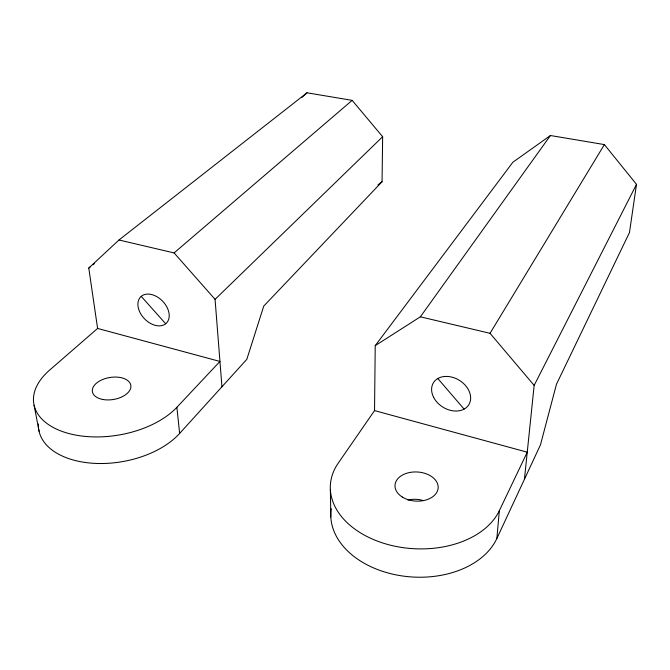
<?xml version="1.0" encoding="UTF-8"?>
<svg xmlns="http://www.w3.org/2000/svg" width="670" height="670" viewBox="0 0 670 670"><rect width="100%" height="100%" fill="white"/><g stroke="black" fill="none" stroke-linecap="round" stroke-linejoin="round"><path stroke-width="1" d="M374.538 410.601L527.248 452.191L499.351 510.657A86.639 58.575 3.4 0 1 385.669 543.889A86.639 58.575 3.4 0 1 338.166 463.255L374.538 410.601L375.225 345.653L512.86 162.24L550.43 135.516L604.382 144.586L636.5 184.351L629.465 232.557L556.477 384.22L540.464 444.846L496.855 538.521A85.165 59.37 3.7 0 1 398.298 575.304A85.165 59.37 3.7 0 1 331.231 508.697M38.592 428.557A76.908 45.501 -9.8 0 0 96.639 463.456A76.908 45.501 -9.8 0 0 179.644 433.423L246.803 359.354L263.771 306.064L382.051 181.729L382.645 136.722L352.152 100.358L307.002 92.795L118.975 239.994L88.775 268.05L97.602 328.434L49.488 370.234A78.08 44.731 -9.4 0 0 67.034 433.021A78.08 44.731 -9.4 0 0 176.872 407.301L219.953 361.448L97.602 328.434M496.855 538.521L499.351 510.657M524.442 479.259L534.158 385.392L636.5 184.351M534.158 385.392L490.046 333.308L604.382 144.586M375.225 345.653L420.358 316.818L550.43 135.516M221.946 386.766L215.07 299.348L382.645 136.722M301.676 97.611L307.002 92.795M118.975 239.994L174.091 252.917L352.152 100.358M88.775 268.05L90.416 266.76M92.87 264.826L94.512 263.528M377.93 184.912L382.051 181.729M420.358 316.818L490.046 333.308M141.219 296.358L165.699 323.769A18.392 12.638 46.2 0 0 156.06 296.241A18.392 12.638 46.2 0 0 138.916 309.934A18.392 12.638 46.2 0 0 165.699 323.769M174.091 252.917L215.07 299.348M437.812 378.525L464.109 409.11M34.095 405.174L39.053 431.245M176.872 407.301L179.644 433.423M330.369 489.477L330.812 517.047M407.879 500.046A21.247 14.782 3.6 0 1 423.113 500.507M38.5 427.653A76.908 45.501 -9.8 0 1 38.425 424.01M402.343 497.065A21.616 14.581 3.4 0 0 437.761 490.08A21.616 14.581 3.4 0 0 409.646 472.501A21.616 14.581 3.4 0 0 402.343 497.065M433.666 397.419A20.829 15.728 32 0 0 467.442 406.531A20.829 15.728 32 0 0 452.267 377.235A20.829 15.728 32 0 0 433.666 397.419M102.627 399.429A19.489 11.147 -9.3 0 0 130.901 385.928A19.489 11.147 -9.3 0 0 101.279 380.116A19.489 11.147 -9.3 0 0 102.627 399.429"/></g></svg>
